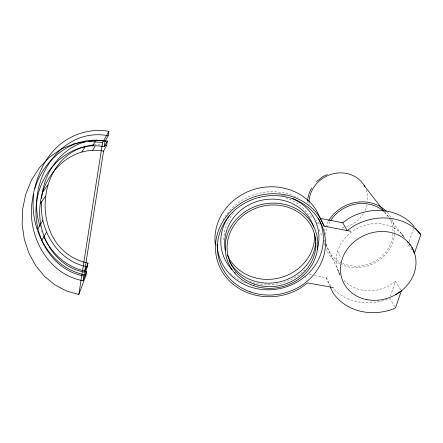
<?xml version="1.0" encoding="UTF-8"?>
<svg xmlns="http://www.w3.org/2000/svg" width="443" height="443" viewBox="0 0 443 443"><rect width="100%" height="100%" fill="white"/><g stroke="black" fill="none" stroke-linecap="round" stroke-linejoin="round"><path stroke-width="0.33" stroke-dasharray="2.21 1.66" d="M390.394 296.284L395.461 281.455L401.02 290.215M409.127 241.468L413.485 228.721M395.461 281.455L389.851 285.292A37.384 32.765 -24.2 0 1 343.17 279.417M94.154 144.817L96.12 144.518L103.363 145.094M309.258 274.577L311.972 275.075M314.68 275.568L326.214 277.672L329.011 283.171A51.41 45.07 -24.2 0 0 331.397 286.438M316.535 222.757L319.968 225.016M401.613 233.843L404.553 237.642M384.513 211.865L388.732 217.319M390.416 219.501L404.343 237.509M412.068 249.918L408.036 244.658L407.206 242.792M389.735 298.217L394.763 306.822M337.638 251.259L340.999 258.031M319.049 229.463L322.244 236.324M323.983 240.062L324.564 241.313M326.02 244.431L339.958 274.361M338.031 270.629L340.008 274.881M326.214 277.672L329.564 285.724M305.365 276.172L306.866 280.469M41.337 230.321L42.179 232.946M387.116 299.413A51.41 45.07 -24.2 0 1 333.18 288.487M339.892 274.693A37.384 32.765 -24.2 0 1 355.635 229.269A37.384 32.765 -24.2 0 1 404.492 237.415M245.832 283.11A54.539 49.937 -13.6 0 1 232.11 274.959M231.606 274.533A54.539 49.937 -13.6 0 1 230.127 273.226M305.083 269.682A49.3 45.075 -13.5 0 1 249.99 281.632M281.366 195.031A49.3 45.075 -13.5 0 1 282.645 195.285M283.282 195.424A49.3 45.075 -13.5 0 1 285.176 195.889M222.99 220.099A53.393 48.774 -13.5 0 1 297.735 197.805M223.892 239.757A45.601 41.747 -13.6 0 1 234.242 212.075M285.707 197.728A45.601 41.747 -13.6 0 1 310.316 217.967M391.911 219.324A36.143 32.173 -25.1 0 1 382.758 257.366A36.143 32.173 -25.1 0 1 341.636 264.698M339.853 263.834A36.143 32.173 -25.1 0 1 326.242 249.514M324.752 245.261A36.143 32.173 -25.1 0 1 323.938 240.77M324.547 230.847A36.143 32.173 -25.1 0 1 325.433 227.674M325.644 227.071A36.143 32.173 -25.1 0 1 328.374 221.19M387.176 212.263A36.143 32.173 -25.1 0 1 391.629 218.731M366.228 189.792A29.914 27.244 -27 0 1 367.629 201.415M367.064 204.716A29.914 27.244 -27 0 1 364.761 211.051M363.421 213.437A29.914 27.244 -27 0 1 345.496 227.098M344.272 227.447A29.914 27.244 -27 0 1 341.143 228.106M319.602 223.35A29.914 27.244 -27 0 1 316.158 220.404M309.092 204.793A29.914 27.244 -27 0 1 309.026 203.481M389.181 217.906A34.421 30.639 -25.1 0 1 393.013 232.071M392.98 233.428A34.421 30.639 -25.1 0 1 342.461 263.325M341.891 263.064A34.421 30.639 -25.1 0 1 326.22 244.099M325.622 234.663A34.421 30.639 -25.1 0 1 330.173 221.345M384.552 212.059A34.421 30.639 -25.1 0 1 388.832 217.33M311.684 217.125A31.409 28.612 -27 0 1 309.768 213.548M307.542 202.911A31.409 28.612 -27 0 1 307.569 201.643"/><path stroke-width="0.66" d="M33.768 194.322C28.95 228.965 49.843 268.508 86.047 275.131L78.804 294.501L66.461 291.007L54.904 284.91L44.549 276.399L35.772 265.722L28.928 253.224L24.31 239.32L22.15 224.501L22.599 209.312L25.7 194.355L31.398 180.235L39.516 167.565L49.76 156.911L61.715 148.765L74.884 143.504L96.059 140.176L107.333 141.079L106.652 145.354L103.557 151.141L84.486 272.157C53.858 266.564 36.06 233.123 40.269 203.786C43.22 173.335 71.716 144.844 103.557 151.141M41.537 201.1C38.967 229.956 57.723 261.337 87.371 266.808L83.882 275.978L83.134 280.735C47.916 274.355 27.355 236.008 32.034 202.257C34.991 180.899 42.594 159.286 59.462 144.927C73.095 133.592 91.313 128.116 108.867 131.388L108.186 135.708L105.124 141.201L104.249 146.738C70.177 139.977 39.698 170.516 36.608 203.104C32.189 234.408 51.211 270.036 83.882 275.978M41.642 198.458C43.442 173.446 60.148 149.031 84.818 141.904M93.495 144.922C32.494 151.938 27.593 250.461 87.958 263.081L87.371 266.808M78.804 294.501L102.566 142.485L108.867 131.388M86.047 275.131L86.634 271.443C67.679 267.832 51.643 254.094 43.857 236.617M413.684 252.023L414.487 253.075L420.85 234.751L419.233 232.569A53.005 46.183 -23.9 0 0 353.309 226.257L347.223 230.604L342.71 222.729L320.367 218.427L324.193 226.196L350.684 231.268M83.134 280.735L86.634 271.443M84.486 272.157L87.958 263.081M34.936 188.552C43.359 158.904 73.538 134.877 105.124 141.201M104.249 146.738L107.333 141.079M41.681 240.505L46.548 232.215M92.67 150.282L95.084 146.245M92.598 145.813L96.059 140.176M37.854 228.632L42.882 220.653M81.817 151.949L85.621 146.129M40.269 203.786L45.286 196.482M42.838 191.935L47.805 184.958M316.651 181.53L323.157 176.403L327.25 174.548M342.71 222.729L348.602 218.499A51.41 45.07 -24.2 0 1 412.56 224.679L414.139 226.805M395.599 294.733L401.391 290.802L395.433 307.968L392.731 309.192A53.005 46.183 -23.9 0 1 332.948 292.601L330.079 286.964M108.186 135.708C59.362 126.504 25.268 183.762 40.08 226.384M88.705 141.378L102.566 142.485M104.675 145.199L106.652 145.354M333.435 287.573L307.724 282.927L299.833 288.493A56.25 51.238 -13.4 0 1 223.05 273.004A56.25 51.238 -13.4 0 1 243.484 201.709A56.25 51.238 -13.4 0 1 320.079 217.862M414.98 227.802L420.85 234.751M364.262 185.672L384.092 211.317M407.294 241.33L408.557 242.963M409.404 244.054L410.246 245.151M324.193 226.196L316.363 210.303A54.539 49.937 -13.6 0 0 252.538 189.875A54.539 49.937 -13.6 0 0 215.248 244.27M411.935 247.332L414.487 253.075M292.779 198.58A49.3 45.075 -13.5 0 1 317.232 249.514M235.443 273.06A49.3 45.075 -13.5 0 1 234.419 272.14M231.988 269.709A49.3 45.075 -13.5 0 1 229.491 215.232M315.77 237.459A45.762 41.797 -13.5 0 1 315.809 240.206M315.715 242.26A45.762 41.797 -13.5 0 1 278.669 282.097A45.762 41.797 -13.5 0 1 229.025 260.545M225.432 250.301A45.762 41.797 -13.5 0 1 259.626 200.723A45.762 41.797 -13.5 0 1 313.877 227.37M318.307 218.05A53.393 48.774 -13.5 0 1 282.584 287.961A53.393 48.774 -13.5 0 1 217.098 244.171M314.63 233.749A45.601 41.747 -13.6 0 1 279.145 277.994A45.601 41.747 -13.6 0 1 227.303 254.952M307.603 201.006A31.409 28.612 -27 0 1 311.684 187.976M328.706 220.631A36.143 32.173 -25.1 0 1 386.263 211.3M330.528 220.775A34.421 30.639 -25.1 0 1 383.588 211.173M309.02 202.169A29.914 27.244 -27 0 1 332.206 174.01A29.914 27.244 -27 0 1 364.894 186.802M366.4 299.557A38.541 33.574 -23.9 0 0 415.213 255.522A38.541 33.574 -23.9 0 0 353.088 242.703A38.541 33.574 -23.9 0 0 366.4 299.557M250.378 291.92A54.306 49.472 -13.4 0 0 325.09 237.149A54.306 49.472 -13.4 0 0 238.86 206.942A54.306 49.472 -13.4 0 0 250.378 291.92M253.601 285.707A46.543 42.395 -13.4 0 0 317.432 238.528A46.543 42.395 -13.4 0 0 243.395 212.939A46.543 42.395 -13.4 0 0 253.601 285.707M254.398 284.14A44.605 40.623 -13.4 0 0 315.516 238.877A44.605 40.623 -13.4 0 0 244.536 214.423A44.605 40.623 -13.4 0 0 254.398 284.14"/></g></svg>
